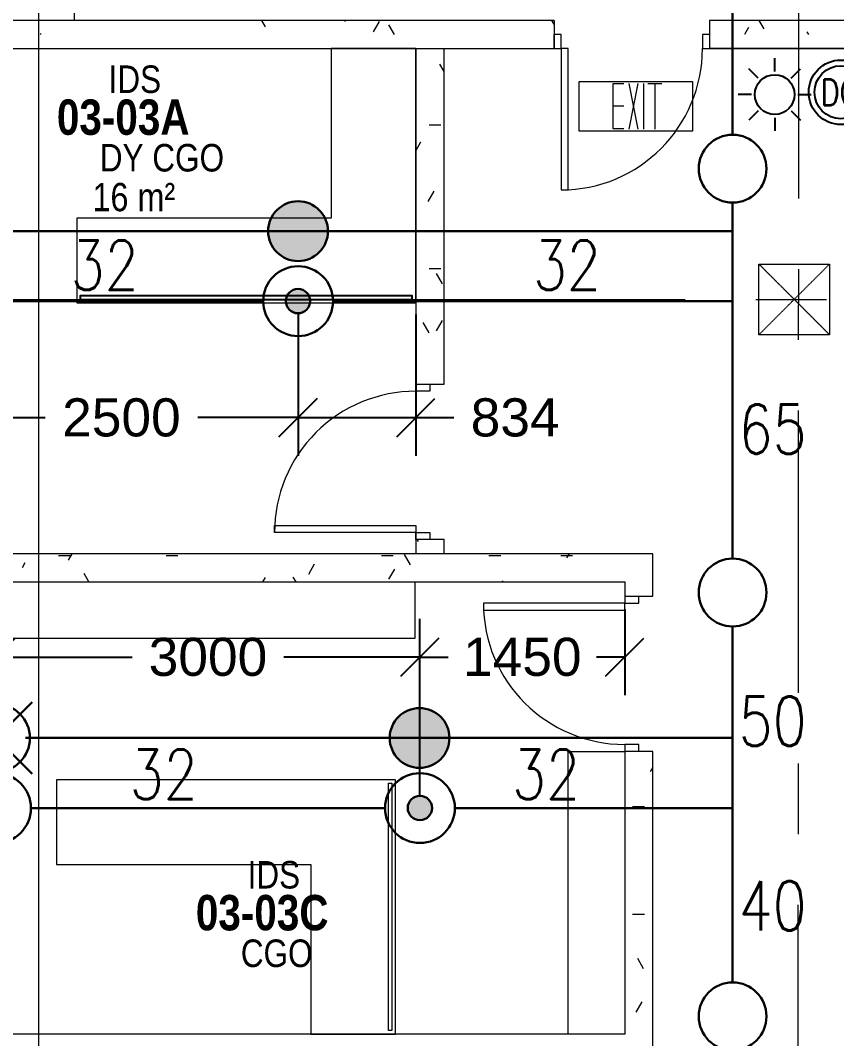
# Model space of a CAD drawing. Header units: millimetres. Extents: x -47219 to 440296, y -79832 to 7189.
# Drawn here: x -5845 to -68, y -37257 to -30050 of the extents above; entities that cross this region are included whole.
import ezdxf

# ---------------------------------------------------------------- set-up
doc = ezdxf.new("R2010")
doc.units = ezdxf.units.MM
doc.linetypes.add('BLK_2 - 3RD STOREY  LOWER ROOF PLAN-archi clean_25 SEPT 2024$0$IDA - Grid Line', pattern=[3500, 2000, -500, 500, -500])
doc.linetypes.add('IMPORT-HIDDEN2', pattern=[4.7625, 3.175, -1.5875])
doc.layers.get('Defpoints').update_dxf_attribs({"color": 8, "lineweight": 9})
for name, color, linetype in [('A-_ANOTTBLK_E-', 8, 'Continuous'), ('DIM', 8, 'Continuous'), ('M-_FIRESPRK_T-', 7, 'Continuous'), ('M-FIRE----_E-', 12, 'Continuous'), ('ROOMNAME', 7, 'Continuous')]:
    doc.layers.add(name, color=color, linetype=linetype)
for name, color, linetype, lineweight in [('BLK_2 - 3RD STOREY  LOWER ROOF PLAN-archi clean_25 SEPT 2024$0$1599_DB_A_BLK2_HQ_R21-3RD STOREY 230517$0$A-_DETA----_ED-1', 8, 'Continuous', 9), ('BLK_2 - 3RD STOREY  LOWER ROOF PLAN-archi clean_25 SEPT 2024$0$1599_DB_A_BLK2_HQ_R21-3RD STOREY 230517$0$A-_DOOR----_E', 8, 'Continuous', 9), ('BLK_2 - 3RD STOREY  LOWER ROOF PLAN-archi clean_25 SEPT 2024$0$1599_DB_A_BLK2_HQ_R21-3RD STOREY 230517$0$A-_WALL----_H-2', 8, 'Continuous', 9), ('BLK_2 - 3RD STOREY  LOWER ROOF PLAN-archi clean_25 SEPT 2024$0$1599_DB_A_BLK2_HQ_R21-3RD STOREY 230517$0$E-_LIGT----_E', 8, 'Continuous', 9), ('BLK_2 - 3RD STOREY  LOWER ROOF PLAN-archi clean_25 SEPT 2024$0$1599_DB_A_BLK2_HQ_R21-3RD STOREY 230517$0$S-_COLN----_E', 8, 'Continuous', 9), ('BLK_2 - 3RD STOREY  LOWER ROOF PLAN-archi clean_25 SEPT 2024$0$A-_ANOT----_D-1', 8, 'Continuous', 9), ('BLK_2 - 3RD STOREY  LOWER ROOF PLAN-archi clean_25 SEPT 2024$0$A-_WALL----_E', 8, 'Continuous', 9), ('BLK_2 - 3RD STOREY  LOWER ROOF PLAN-archi clean_25 SEPT 2024$0$S-_ANOTGRID_E-1', 8, 'BLK_2 - 3RD STOREY  LOWER ROOF PLAN-archi clean_25 SEPT 2024$0$IDA - Grid Line', 9), ('M-_SPRKPICO_E-', 1, 'Continuous', 30), ('M-_SPRKPIEX_E-', 1, 'Continuous', 30), ('NW_BEAM AND COLUMN', 134, 'Continuous', 5), ('S-_LINE----_N-', 140, 'Continuous', 18)]:
    doc.layers.add(name, color=color, linetype=linetype, lineweight=lineweight)
doc.styles.add('BLK_2 - 3RD STOREY  LOWER ROOF PLAN_12 JUNE 2024$0$Arial Narrow_2', font='ARIALN.TTF', dxfattribs={"height": 375})
doc.styles.add('BLK_2 - 3RD STOREY  LOWER ROOF PLAN_12 JUNE 2024$0$Arial Narrow_4', font='ARIALN.TTF', dxfattribs={"height": 2.135703})
doc.styles.add('BLK_2 - 3RD STOREY  LOWER ROOF PLAN_12 JUNE 2024$0$Arial Narrow_B_1', font='ARIALNB.TTF', dxfattribs={"height": 500})
doc.styles.add('Simplex', font='SIMPLEX.shx', dxfattribs={"width": 0.8, "height": 2.5})
doc.styles.get("Standard").update_dxf_attribs({"font": 'arial.ttf'})
doc.styles.add('TW_Romans', font='romans.shx', dxfattribs={"width": 0.8})
doc.dimstyles.new('DIM 150', dxfattribs={"dimscale": 1500, "dimtxt": 0.18, "dimasz": 0.18, "dimexe": 0.18, "dimexo": 0.0625, "dimgap": 0.09, "dimtad": 0, "dimtih": 1, "dimtoh": 1, "dimdec": 0, "dimzin": 0, "dimdsep": 46, "dimtxsty": 'Standard', "dimblk": 'OBLIQUE', "dimcen": 0.09, "dimadec": 0, "dimazin": 0, "dimtfac": 1, "dimtdec": 0, "dimtofl": 0, "dimtmove": 0, "dimatfit": 3, "dimfxl": 1, "dimtolj": 1, "dimtzin": 0, "dimarcsym": 0})
pattern_1 = [(0, (-131307.08, -42727.71), (1016, 254), [83.82, -678.18, 83.82, -678.18, -4064]), (0, (-131307.08, -42727.71), (1016, 254), [-1524, 83.82, -1440.18, 83.82, -678.18, -1778]), (0, (-131307.08, -42727.71), (1016, 254), [-3810, 83.82, -424.18, 83.82, -1186.18]), (120, (-130926.08, -42600.71), (-727.9705, 752.8818), [83.82, -678.18, 83.82, -678.18, -4064]), (120, (-130926.08, -42600.71), (-727.9705, 752.8818), [-1524, 83.82, -1440.18, 83.82, -678.18, -1778]), (120, (-130926.08, -42600.71), (-727.9705, 752.8818), [-3810, 83.82, -424.18, 83.82, -1186.18]), (240, (-130799.08, -42092.71), (-288.0295, -1006.8818), [83.82, -678.18, 83.82, -678.18, -4064]), (240, (-130799.08, -42092.71), (-288.0295, -1006.8818), [-1524, 83.82, -1440.18, 83.82, -678.18, -1778]), (240, (-130799.08, -42092.71), (-288.0295, -1006.8818), [-3810, 83.82, -424.18, 83.82, -1186.18])]

# ---------------------------------------------------------------- blocks, each defined once
blk = doc.blocks.new('3rd Structure')
at = {"layer": 'NW_BEAM AND COLUMN', "color": 8}
for p, q in [((-34150, 250), (-34150, -79450)), ((-29050, -35750), (-28550, -35750)), ((-29050, -36250), (-29050, -35750)), ((-28550, -35750), (-28550, -36250)), ((-28550, -36250), (-29050, -36250))]:
    blk.add_line(p, q, dxfattribs=at)
at = {"layer": 'NW_BEAM AND COLUMN', "color": 8, "linetype": 'IMPORT-HIDDEN2', "lineweight": 18}
for p, q in [((-28550, -35750), (-29050, -36250)), ((-29050, -35750), (-28550, -36250))]:
    blk.add_line(p, q, dxfattribs=at)
blk = doc.blocks.new('fire0101')
at = {"color": 0, "linetype": 'Continuous'}
blk.add_circle((0, 0), 100, dxfattribs=at)
blk = doc.blocks.new('*U13')
at = {"layer": 'M-FIRE----_E-'}
blk.add_line((-33.1, -33.1), (33.1, 33.1), dxfattribs=at)
blk = doc.blocks.new('*U12')
at = {"layer": 'M-FIRE----_E-', "color": 0, "linetype": 'ByBlock', "lineweight": -2, "transparency": 16777216}
for p, rotation in [((31604, 13668.6), 45), ((31455.1, 13606.9), 90), ((31393.4, 13458), 135), ((31814.6, 13458), 315.0000000000001), ((31455.1, 13309.1), 180), ((31752.9, 13309.1), 270), ((31604, 13247.4), 225.0000000000001)]:
    blk.add_blockref('*U13', p, dxfattribs=dict(at, rotation=rotation))
blk.add_blockref('*U13', (31752.9, 13606.9), dxfattribs=at)
blk = doc.blocks.new('Strobe Light')
at = {"layer": 'M-FIRE----_E-'}
blk.add_circle((0, 0), 140.4, dxfattribs=at)
blk.add_blockref('*U12', (-31604, -13458), dxfattribs=at)
blk = doc.blocks.new('Extinguisher')
at = {"layer": 'M-FIRE----_E-'}
for radius in [238, 195.4]:
    blk.add_circle((0, 0), radius, dxfattribs=at)
at = {"color": 7, "style": 'TW_Romans', "width": 0.8}
blk.add_text('DC', height=195, dxfattribs=at).set_placement((-151, -98.4))
blk = doc.blocks.new('fire0102')
h = blk.add_hatch(color=256)
h.dxf.hatch_style = 1
h.paths.add_polyline_path([(-105.8, 0, 1), (105.8, 0, 1)])
at = {"color": 0, "linetype": 'Continuous'}
blk.add_circle((0, 0), 105.8, dxfattribs=at)
blk = doc.blocks.new('_Oblique')
at = {"color": 0, "linetype": 'ByBlock', "lineweight": -2}
blk.add_line((-0.5, -0.5), (0.5, 0.5), dxfattribs=at)
blk = doc.blocks.new('*D107')
at = {"layer": 'Defpoints', "color": 0, "transparency": 16777216}
for p in [(-3017.4, -34556.4), (-6017.4, -35624.7), (-3017.4, -35624.7)]:
    blk.add_point(p, dxfattribs=at)
at = {"layer": 'DIM', "color": 0, "lineweight": -2, "transparency": 16777216}
for p, q in [((-6017.4, -35530.9), (-6017.4, -34286.4)), ((-3017.4, -35530.9), (-3017.4, -34286.4)), ((-6017.4, -34556.4), (-5055, -34556.4)), ((-3017.4, -34556.4), (-3979.8, -34556.4))]:
    blk.add_line(p, q, dxfattribs=at)
at = {"layer": 'DIM', "color": 0, "lineweight": -2, "transparency": 16777216, "xscale": 270, "yscale": 270, "zscale": 270, "rotation": 180}
blk.add_blockref('_Oblique', (-6017.4, -34556.4), dxfattribs=at)
at = {"layer": 'DIM', "color": 0, "lineweight": -2, "transparency": 16777216, "xscale": 270, "yscale": 270, "zscale": 270}
blk.add_blockref('_Oblique', (-3017.4, -34556.4), dxfattribs=at)
at = {"layer": 'DIM', "color": 0, "transparency": 16777216, "insert": (-4517.4, -34556.4), "char_height": 270, "attachment_point": 5}
blk.add_mtext('\\A1;3000', dxfattribs=at)
blk = doc.blocks.new('*D108')
at = {"layer": 'Defpoints', "color": 0, "transparency": 16777216}
for p in [(-1567.9, -34124.7), (-1567.9, -34556.4), (-3017.4, -35624.7)]:
    blk.add_point(p, dxfattribs=at)
at = {"layer": 'DIM', "color": 0, "lineweight": -2, "transparency": 16777216}
for p, q in [((-1567.9, -34218.4), (-1567.9, -34826.4)), ((-3017.4, -35530.9), (-3017.4, -34286.4)), ((-3017.4, -34556.4), (-2817.6, -34556.4)), ((-1567.9, -34556.4), (-1767.7, -34556.4))]:
    blk.add_line(p, q, dxfattribs=at)
at = {"layer": 'DIM', "color": 0, "lineweight": -2, "transparency": 16777216, "xscale": 270, "yscale": 270, "zscale": 270, "rotation": 180}
blk.add_blockref('_Oblique', (-3017.4, -34556.4), dxfattribs=at)
at = {"layer": 'DIM', "color": 0, "lineweight": -2, "transparency": 16777216, "xscale": 270, "yscale": 270, "zscale": 270}
blk.add_blockref('_Oblique', (-1567.9, -34556.4), dxfattribs=at)
at = {"layer": 'DIM', "color": 0, "transparency": 16777216, "insert": (-2292.6, -34556.4), "char_height": 270, "attachment_point": 5}
blk.add_mtext('\\A1;1450', dxfattribs=at)
blk = doc.blocks.new('*D111')
at = {"layer": 'Defpoints', "color": 0, "transparency": 16777216}
for p in [(-6380.1, -32037.2), (-3879.8, -32037.2), (-3879.8, -32861.7)]:
    blk.add_point(p, dxfattribs=at)
at = {"layer": 'DIM', "color": 0, "lineweight": -2, "transparency": 16777216}
for p, q in [((-6380.1, -32130.9), (-6380.1, -33131.7)), ((-3879.8, -32130.9), (-3879.8, -33131.7)), ((-6380.1, -32861.7), (-5670, -32861.7)), ((-3879.8, -32861.7), (-4590, -32861.7))]:
    blk.add_line(p, q, dxfattribs=at)
at = {"layer": 'DIM', "color": 0, "lineweight": -2, "transparency": 16777216, "xscale": 270, "yscale": 270, "zscale": 270, "rotation": 180}
blk.add_blockref('_Oblique', (-6380.1, -32861.7), dxfattribs=at)
at = {"layer": 'DIM', "color": 0, "lineweight": -2, "transparency": 16777216, "xscale": 270, "yscale": 270, "zscale": 270}
blk.add_blockref('_Oblique', (-3879.8, -32861.7), dxfattribs=at)
at = {"layer": 'DIM', "color": 0, "transparency": 16777216, "insert": (-5130, -32861.7), "char_height": 270, "attachment_point": 5}
blk.add_mtext('\\A1;2500', dxfattribs=at)
blk = doc.blocks.new('*D112')
at = {"layer": 'Defpoints', "color": 0, "transparency": 16777216}
for p in [(-3879.8, -32037.2), (-3046.3, -32037.2), (-3046.3, -32861.7)]:
    blk.add_point(p, dxfattribs=at)
at = {"layer": 'DIM', "color": 0, "lineweight": -2, "transparency": 16777216}
for p, q in [((-3879.8, -32130.9), (-3879.8, -33131.7)), ((-3046.3, -32130.9), (-3046.3, -33131.7)), ((-3879.8, -32861.7), (-3046.3, -32861.7)), ((-3046.3, -32861.7), (-2776.3, -32861.7))]:
    blk.add_line(p, q, dxfattribs=at)
at = {"layer": 'DIM', "color": 0, "lineweight": -2, "transparency": 16777216, "xscale": 270, "yscale": 270, "zscale": 270, "rotation": 180}
blk.add_blockref('_Oblique', (-3879.8, -32861.7), dxfattribs=at)
at = {"layer": 'DIM', "color": 0, "lineweight": -2, "transparency": 16777216, "xscale": 270, "yscale": 270, "zscale": 270}
blk.add_blockref('_Oblique', (-3046.3, -32861.7), dxfattribs=at)
at = {"layer": 'DIM', "color": 0, "transparency": 16777216, "insert": (-2343.4, -32861.7), "char_height": 270, "attachment_point": 5}
blk.add_mtext('\\A1;834', dxfattribs=at)
blk = doc.blocks.new('ROYAL')
at = {"ltscale": 0.1}
h = blk.add_hatch(color=1, dxfattribs=at)
h.dxf.hatch_style = 1
h.paths.add_polyline_path([(17, 0.1, 1), (-17.1, 0.1, 1)])
at = {"layer": 'M-_SPRKPIEX_E-', "ltscale": 0.1}
for centre, radius in [((0, 0), 48.8), ((-0.1, 0.1), 17)]:
    blk.add_circle(centre, radius, dxfattribs=at)
blk = doc.blocks.new('Under B spk')
for p, q in [((318.2, -318.2), (-318.2, 318.2)), ((318.2, 318.2), (-318.2, -318.2))]:
    blk.add_line(p, q)
blk.add_circle((0, 0), 300)
blk = doc.blocks.new('BLK_2 - 3RD STOREY  LOWER ROOF PLAN-archi clean_25 SEPT 2024$0$1599_DB_A_BLK2_HQ_R21-3RD STOREY 230517$0$IDA - F - Single - Swing - 1100L X 2200H - B2-TD01-3240950-LINKVIEW_BLK2_3RD STOREY')
at = {"layer": 'BLK_2 - 3RD STOREY  LOWER ROOF PLAN-archi clean_25 SEPT 2024$0$1599_DB_A_BLK2_HQ_R21-3RD STOREY 230517$0$A-_DOOR----_E'}
for p, q in [((500, 1050), (450, 1050)), ((450, 1050), (450, 50)), ((500, 50), (500, 1050)), ((-500, 50), (-550, 50)), ((-500, -50), (-500, 50)), ((450, 50), (500, 50)), ((550, 50), (500, 50)), ((500, 50), (500, -50)), ((-550, -50), (-500, -50)), ((500, -50), (550, -50))]:
    blk.add_line(p, q, dxfattribs=at)
blk.add_arc((500, 50), 1000, 90, 180, dxfattribs=at)
blk = doc.blocks.new('BLK_2 - 3RD STOREY  LOWER ROOF PLAN-archi clean_25 SEPT 2024$0$1599_DB_A_BLK2_HQ_R21-3RD STOREY 230517$0$IDA - F - Single - Swing - 1100L X 2200H - B2-TD01-3240952-LINKVIEW_BLK2_3RD STOREY')
at = {"layer": 'BLK_2 - 3RD STOREY  LOWER ROOF PLAN-archi clean_25 SEPT 2024$0$1599_DB_A_BLK2_HQ_R21-3RD STOREY 230517$0$A-_DOOR----_E'}
for p, q in [((-550, 50), (-500, 50)), ((-500, 50), (-500, -50)), ((500, 50), (550, 50)), ((500, -50), (500, 50)), ((-500, -50), (-550, -50)), ((450, -50), (500, -50)), ((450, -1050), (450, -50)), ((500, -50), (500, -1050)), ((550, -50), (500, -50)), ((500, -1050), (450, -1050))]:
    blk.add_line(p, q, dxfattribs=at)
blk.add_arc((500, -50), 1000, 180, 270, dxfattribs=at)
blk = doc.blocks.new('BLK_2 - 3RD STOREY  LOWER ROOF PLAN-archi clean_25 SEPT 2024$0$1599_DB_A_BLK2_HQ_R21-3RD STOREY 230517$0$IDA - Exit Sign - IDA - Exit Sign - One Side-2587573-LINKVIEW_BLK2_3RD STOREY')
at = {"layer": 'BLK_2 - 3RD STOREY  LOWER ROOF PLAN-archi clean_25 SEPT 2024$0$1599_DB_A_BLK2_HQ_R21-3RD STOREY 230517$0$A-_DETA----_ED-1'}
for p, q in [((-163.9, -115.1), (-163.9, -432.5)), ((-83.9, -115.1), (-163.9, -115.1)), ((-48.9, -112.8), (14, -437.8)), ((14, -112.8), (-48.9, -437.8)), ((55.1, -112.8), (55.1, -437.8)), ((185.1, -115.3), (85.1, -115.3)), ((135.1, -115.3), (135.1, -437.8)), ((-83.9, -275), (-163.9, -275)), ((-163.9, -432.5), (-83.9, -432.5))]:
    blk.add_line(p, q, dxfattribs=at)
at = {"layer": 'BLK_2 - 3RD STOREY  LOWER ROOF PLAN-archi clean_25 SEPT 2024$0$1599_DB_A_BLK2_HQ_R21-3RD STOREY 230517$0$E-_LIGT----_E'}
for p, q in [((-400, -450), (-400, -100)), ((-400, -100), (400, -100)), ((400, -100), (400, -450)), ((400, -450), (-400, -450))]:
    blk.add_line(p, q, dxfattribs=at)
blk = doc.blocks.new('BLK_2 - 3RD STOREY  LOWER ROOF PLAN-archi clean_25 SEPT 2024$0$sdfsdf')
at = {"layer": 'BLK_2 - 3RD STOREY  LOWER ROOF PLAN-archi clean_25 SEPT 2024$0$1599_DB_A_BLK2_HQ_R21-3RD STOREY 230517$0$S-_COLN----_E'}
h = blk.add_hatch(dxfattribs=at)
h.set_pattern_fill('FP_2', color=256, style=0, pattern_type=2)
h.set_pattern_definition(pattern_1)
h.paths.add_polyline_path([(-137768.1, -72877.4), (-136786.4, -72877.4), (-136786.4, -72777.4), (-139011.4, -72777.4), (-139011.4, -72877.4)], flags=0)
h = blk.add_hatch(dxfattribs=at)
h.set_pattern_fill('FP_2', color=256, style=0, pattern_type=2)
h.set_pattern_definition(pattern_1)
h.paths.add_polyline_path([(-133586.4, -72877.4), (-133386.4, -72877.4), (-133386.4, -72777.4), (-136786.4, -72777.4), (-136786.4, -72877.4), (-135964.1, -72877.4)], flags=0)
h = blk.add_hatch(dxfattribs=at)
h.set_pattern_fill('FP_2', color=256, style=0, pattern_type=2)
h.set_pattern_definition(pattern_1)
h.paths.add_polyline_path([(-132286.4, -72877.4), (-132086.4, -72877.4), (-132086.4, -72777.4), (-132286.4, -72777.4), (-132286.4, -72827.4)], flags=0)
h = blk.add_hatch(dxfattribs=at)
h.set_pattern_fill('FP_2', color=256, style=0, pattern_type=2)
h.set_pattern_definition(pattern_1)
h.paths.add_polyline_path([(-130986.4, -72877.4), (-130986.4, -72777.4), (-132086.4, -72777.4), (-132086.4, -72877.4)], flags=0)
h = blk.add_hatch(dxfattribs=at)
h.set_pattern_fill('FP_2', color=256, style=0, pattern_type=2)
h.set_pattern_definition([(0, (-131985.5, -42727.71), (1016, 254), [83.82, -678.18, 83.82, -678.18, -4064]), (0, (-131985.5, -42727.71), (1016, 254), [-1524, 83.82, -1440.18, 83.82, -678.18, -1778]), (0, (-131985.5, -42727.71), (1016, 254), [-3810, 83.82, -424.18, 83.82, -1186.18]), (120, (-131604.5, -42600.71), (-727.9705, 752.8818), [83.82, -678.18, 83.82, -678.18, -4064]), (120, (-131604.5, -42600.71), (-727.9705, 752.8818), [-1524, 83.82, -1440.18, 83.82, -678.18, -1778]), (120, (-131604.5, -42600.71), (-727.9705, 752.8818), [-3810, 83.82, -424.18, 83.82, -1186.18]), (240, (-131477.5, -42092.71), (-288.0295, -1006.8818), [83.82, -678.18, 83.82, -678.18, -4064]), (240, (-131477.5, -42092.71), (-288.0295, -1006.8818), [-1524, 83.82, -1440.18, 83.82, -678.18, -1778]), (240, (-131477.5, -42092.71), (-288.0295, -1006.8818), [-3810, 83.82, -424.18, 83.82, -1186.18])])
h.paths.add_polyline_path([(-134214.8, -75352.4), (-134164.8, -75352.4), (-134164.8, -72977.4), (-134364.8, -72977.4), (-134364.8, -75352.4)])
h = blk.add_hatch(dxfattribs=at)
h.set_pattern_fill('FP_2', color=256, style=0, pattern_type=2)
h.set_pattern_definition([(0, (-132035.5, -42727.71), (1016, 254), [83.82, -678.18, 83.82, -678.18, -4064]), (0, (-132035.5, -42727.71), (1016, 254), [-1524, 83.82, -1440.18, 83.82, -678.18, -1778]), (0, (-132035.5, -42727.71), (1016, 254), [-3810, 83.82, -424.18, 83.82, -1186.18]), (120, (-131654.5, -42600.71), (-727.9705, 752.8818), [83.82, -678.18, 83.82, -678.18, -4064]), (120, (-131654.5, -42600.71), (-727.9705, 752.8818), [-1524, 83.82, -1440.18, 83.82, -678.18, -1778]), (120, (-131654.5, -42600.71), (-727.9705, 752.8818), [-3810, 83.82, -424.18, 83.82, -1186.18]), (240, (-131527.5, -42092.71), (-288.0295, -1006.8818), [83.82, -678.18, 83.82, -678.18, -4064]), (240, (-131527.5, -42092.71), (-288.0295, -1006.8818), [-1524, 83.82, -1440.18, 83.82, -678.18, -1778]), (240, (-131527.5, -42092.71), (-288.0295, -1006.8818), [-3810, 83.82, -424.18, 83.82, -1186.18])])
h.paths.add_polyline_path([(-134214.8, -76552.4), (-134214.8, -76452.4), (-134414.8, -76452.4), (-134414.8, -76552.4), (-134264.8, -76552.4)])
h = blk.add_hatch(dxfattribs=at)
h.set_pattern_fill('FP_2', color=256, style=0, pattern_type=2)
h.set_pattern_definition(pattern_1)
h.paths.add_polyline_path([(-137768.1, -76652.4), (-136786.4, -76652.4), (-136786.4, -76552.4), (-139011.4, -76552.4), (-139011.4, -76652.4), (-138670.2, -76652.4)], flags=0)
h = blk.add_hatch(dxfattribs=at)
h.set_pattern_fill('FP_2', color=256, style=0, pattern_type=2)
h.set_pattern_definition(pattern_1)
h.paths.add_polyline_path([(-136786.4, -76752.4), (-132686.4, -76752.4), (-132686.4, -76552.4), (-136786.4, -76552.4)])
h = blk.add_hatch(dxfattribs=at)
h.set_pattern_fill('FP_2', color=256, style=0, pattern_type=2)
h.set_pattern_definition([(0, (-131307.08, -42727.71), (1016, 254), [83.82, -678.18, 83.82, -678.18, -4064]), (0, (-131307.08, -42727.71), (1016, 254), [-1524, 83.82, -1440.18, 83.82, -678.18, -1778]), (0, (-131307.08, -42727.71), (1016, 254), [-3810, 83.82, -424.18, 83.82, -1186.18]), (120, (-130926.08, -42600.71), (-727.9705, 752.8818), [83.82, -678.18, 83.82, -678.18, -4064]), (120, (-130926.08, -42600.71), (-727.9705, 752.8818), [-1524, 83.82, -1440.18, 83.82, -678.18, -1778]), (120, (-130926.08, -42600.71), (-727.9705, 752.8818), [-3810, 83.82, -424.18, 83.82, -1186.18]), (240, (-130799.08, -42092.71), (-288.0295, -1006.8818), [83.82, -678.18, 83.82, -678.18, -4064]), (240, (-130799.08, -42092.71), (-288.0295, -1006.8818), [-1524, 83.82, -1440.18, 83.82, -678.18, -1778]), (240, (-130799.08, -42092.71), (-288.0295, -1006.8818), [-3810, 83.82, -424.18, 83.82, -1186.18])])
h.paths.add_polyline_path([(-132686.4, -80152.4), (-132686.4, -77952.4), (-132886.4, -77952.4), (-132886.4, -80152.4)])
blk.add_lwpolyline([(-134558.9, -78177.4), (-134533.9, -78177.4), (-134533.9, -79927.4), (-134558.9, -79927.4)], close=True)
at = {"layer": 'A-_ANOTTBLK_E-'}
blk.add_lwpolyline([(-136739.8, -74752.4), (-134389.8, -74752.4), (-134389.8, -74727.4), (-136739.8, -74727.4)], close=True, dxfattribs=at)
at = {"layer": 'BLK_2 - 3RD STOREY  LOWER ROOF PLAN-archi clean_25 SEPT 2024$0$1599_DB_A_BLK2_HQ_R21-3RD STOREY 230517$0$S-_COLN----_E'}
for p, q in [((-133386.4, -72777.4), (-139011.4, -72777.4)), ((-126568.4, -72777.4), (-132286.4, -72777.4)), ((-133386.4, -72977.4), (-133386.4, -72877.4)), ((-132286.4, -72877.4), (-132286.4, -72977.4)), ((-139011.4, -72977.4), (-133386.4, -72977.4)), ((-134364.8, -72977.4), (-134364.8, -75352.4)), ((-134164.8, -75352.4), (-134164.8, -72977.4)), ((-134364.8, -75352.4), (-134164.8, -75352.4)), ((-134164.8, -76452.4), (-134364.8, -76452.4)), ((-134364.8, -76452.4), (-134364.8, -76552.4)), ((-134164.8, -76552.4), (-134164.8, -76452.4)), ((-132686.4, -76552.4), (-139011.4, -76552.4)), ((-132686.4, -76852.4), (-132686.4, -76552.4)), ((-139011.4, -76752.4), (-132886.4, -76752.4)), ((-132886.4, -76752.4), (-132886.4, -76852.4)), ((-132886.4, -76852.4), (-132686.4, -76852.4)), ((-132886.4, -77902.4), (-132886.4, -79952.4)), ((-132686.4, -77952.4), (-132886.4, -77952.4)), ((-132686.4, -80152.4), (-132686.4, -77952.4)), ((-132886.4, -79952.4), (-139011.4, -79952.4))]:
    blk.add_line(p, q, dxfattribs=at)
for points in [[(-133386.4, -72777.4), (-133386.4, -72977.4)], [(-132286.4, -72777.4), (-132286.4, -72977.4)], [(-139011.4, -74352.4), (-139011.4, -72977.4), (-134364.8, -72977.4), (-134364.8, -75402.4)], [(-132286.4, -72977.4), (-131136.4, -72977.4), (-132286.4, -72977.4), (-131136.4, -72977.4), (-132286.4, -72977.4), (-131136.4, -72977.4)], [(-134364.8, -76352.4), (-134364.8, -76552.4), (-139011.4, -76552.4), (-139011.4, -75152.4)]]:
    blk.add_lwpolyline(points, dxfattribs=at)
for points in [[(-136764.8, -74177.4), (-136764.8, -74777.4), (-134364.8, -74777.4), (-134364.8, -72977.4), (-134964.8, -72977.4), (-134964.8, -74177.4), (-136764.8, -74177.4), (-136764.8, -74777.4), (-134364.8, -74777.4), (-134364.8, -72977.4), (-134964.8, -72977.4), (-134964.8, -74177.4), (-136764.8, -74177.4), (-136764.8, -74777.4), (-134364.8, -74777.4), (-134364.8, -72977.4), (-134964.8, -72977.4), (-134964.8, -74177.4)], [(-134371.4, -76752.4), (-134371.4, -77152.4), (-137871.4, -77152.4), (-137871.4, -76752.4), (-135971.4, -76752.4), (-135971.4, -76752.4), (-134371.4, -76752.4), (-134371.4, -77152.4), (-137871.4, -77152.4), (-137871.4, -76752.4), (-135971.4, -76752.4), (-135971.4, -76752.4), (-134371.4, -76752.4), (-134371.4, -77152.4), (-137871.4, -77152.4), (-137871.4, -76752.4), (-135971.4, -76752.4), (-135971.4, -76752.4)], [(-133286.4, -77952.4), (-132886.4, -77952.4), (-132886.4, -79952.4), (-133286.4, -79952.4), (-133286.4, -79552.4), (-133286.4, -79552.4), (-133286.4, -77952.4), (-132886.4, -77952.4), (-132886.4, -79952.4), (-133286.4, -79952.4), (-133286.4, -79552.4), (-133286.4, -79552.4), (-133286.4, -77952.4), (-132886.4, -77952.4), (-132886.4, -79952.4), (-133286.4, -79952.4), (-133286.4, -79552.4), (-133286.4, -79552.4)], [(-135108.9, -79952.4), (-134508.9, -79952.4), (-134508.9, -78152.4), (-136908.9, -78152.4), (-136908.9, -78752.4), (-135108.9, -78752.4), (-135108.9, -79952.4), (-134508.9, -79952.4), (-134508.9, -78152.4), (-136908.9, -78152.4), (-136908.9, -78752.4), (-135108.9, -78752.4), (-135108.9, -79952.4), (-134508.9, -79952.4), (-134508.9, -78152.4), (-136908.9, -78152.4), (-136908.9, -78752.4), (-135108.9, -78752.4)]]:
    blk.add_lwpolyline(points, close=True, dxfattribs=at)
at = {"layer": 'BLK_2 - 3RD STOREY  LOWER ROOF PLAN-archi clean_25 SEPT 2024$0$A-_ANOT----_D-1'}
blk.add_line((-134415.9, -72945.7), (-134415.9, -72945.7), dxfattribs=at)
blk.add_line((-134415.9, -72945.7), (-134415.9, -72945.7), dxfattribs=at)
at = {"layer": 'BLK_2 - 3RD STOREY  LOWER ROOF PLAN-archi clean_25 SEPT 2024$0$1599_DB_A_BLK2_HQ_R21-3RD STOREY 230517$0$S-_COLN----_E'}
for name, p, rotation in [('BLK_2 - 3RD STOREY  LOWER ROOF PLAN-archi clean_25 SEPT 2024$0$1599_DB_A_BLK2_HQ_R21-3RD STOREY 230517$0$IDA - F - Single - Swing - 1100L X 2200H - B2-TD01-3240950-LINKVIEW_BLK2_3RD STOREY', (-132836.4, -72927.4), 180), ('BLK_2 - 3RD STOREY  LOWER ROOF PLAN-archi clean_25 SEPT 2024$0$1599_DB_A_BLK2_HQ_R21-3RD STOREY 230517$0$IDA - F - Single - Swing - 1100L X 2200H - B2-TD01-3240952-LINKVIEW_BLK2_3RD STOREY', (-134314.8, -75902.4), 270), ('BLK_2 - 3RD STOREY  LOWER ROOF PLAN-archi clean_25 SEPT 2024$0$1599_DB_A_BLK2_HQ_R21-3RD STOREY 230517$0$IDA - F - Single - Swing - 1100L X 2200H - B2-TD01-3240950-LINKVIEW_BLK2_3RD STOREY', (-132836.4, -77402.4), 90)]:
    blk.add_blockref(name, p, dxfattribs=dict(at, rotation=rotation))
blk.add_blockref('BLK_2 - 3RD STOREY  LOWER ROOF PLAN-archi clean_25 SEPT 2024$0$1599_DB_A_BLK2_HQ_R21-3RD STOREY 230517$0$IDA - Exit Sign - IDA - Exit Sign - One Side-2587573-LINKVIEW_BLK2_3RD STOREY', (-132807.6, -73110.7), dxfattribs=at)
blk = doc.blocks.new('BLK_2 - 3RD STOREY  LOWER ROOF PLAN-archi clean_25 SEPT 2024')
at = {"layer": 'BLK_2 - 3RD STOREY  LOWER ROOF PLAN-archi clean_25 SEPT 2024$0$1599_DB_A_BLK2_HQ_R21-3RD STOREY 230517$0$A-_WALL----_H-2'}
h = blk.add_hatch(dxfattribs=at)
h.set_pattern_fill('FP_2', color=256, style=0, pattern_type=2)
h.set_pattern_definition([(0, (-131307.08, -42727.71), (1016, 254), [83.82, -678.18, 83.82, -678.18, -4064]), (0, (-131307.08, -42727.71), (1016, 254), [-1524, 83.82, -1440.18, 83.82, -678.18, -1778]), (0, (-131307.08, -42727.71), (1016, 254), [-3810, 83.82, -424.18, 83.82, -1186.18]), (120, (-130926.08, -42600.71), (-727.9705, 752.8818), [83.82, -678.18, 83.82, -678.18, -4064]), (120, (-130926.08, -42600.71), (-727.9705, 752.8818), [-1524, 83.82, -1440.18, 83.82, -678.18, -1778]), (120, (-130926.08, -42600.71), (-727.9705, 752.8818), [-3810, 83.82, -424.18, 83.82, -1186.18]), (240, (-130799.08, -42092.71), (-288.0295, -1006.8818), [83.82, -678.18, 83.82, -678.18, -4064]), (240, (-130799.08, -42092.71), (-288.0295, -1006.8818), [-1524, 83.82, -1440.18, 83.82, -678.18, -1778]), (240, (-130799.08, -42092.71), (-288.0295, -1006.8818), [-3810, 83.82, -424.18, 83.82, -1186.18])])
h.paths.add_polyline_path([(-132786.4, -76752.4), (-132686.4, -76752.4), (-132686.4, -76552.4), (-132786.4, -76552.4), (-132786.4, -76652.4)], flags=0)
at = {"layer": 'BLK_2 - 3RD STOREY  LOWER ROOF PLAN-archi clean_25 SEPT 2024$0$A-_WALL----_E'}
blk.add_line((-136784, -72563.5), (-136784, -72777.4), dxfattribs=at)
at = {"layer": 'BLK_2 - 3RD STOREY  LOWER ROOF PLAN-archi clean_25 SEPT 2024$0$S-_ANOTGRID_E-1'}
for p, q in [((-131634.4, -37038.2), (-131686.4, -122559.3)), ((-141458.5, -74752.4), (-96554.5, -74752.4))]:
    blk.add_line(p, q, dxfattribs=at)
at = {"layer": 'BLK_2 - 3RD STOREY  LOWER ROOF PLAN-archi clean_25 SEPT 2024$0$A-_WALL----_E'}
blk.add_blockref('BLK_2 - 3RD STOREY  LOWER ROOF PLAN-archi clean_25 SEPT 2024$0$sdfsdf', (0, 0), dxfattribs=at)

msp = doc.modelspace()

# ---------------------------------------------------------------- linework, layer by layer
at = {"layer": 'M-_SPRKPIEX_E-'}
for p, q in [((-804.3, -30859.5), (-804.3, -29299.7)), ((-804.3, -33859.5), (-804.3, -31339.5)), ((-6140.1, -31541.6), (-804.3, -31541.6)), ((-4126.7, -32037.2), (-6132.5, -32037.2)), ((-3632.2, -32037.2), (-804.3, -32037.2)), ((-804.3, -36859.5), (-804.3, -34339.5)), ((-5808.2, -35129.1), (-804.3, -35129.1)), ((-5777.4, -35129.1), (-804.3, -35129.1)), ((-5770.3, -35624.7), (-3264.3, -35624.7)), ((-2769.8, -35624.7), (-804.3, -35624.7))]:
    msp.add_line(p, q, dxfattribs=at)

# ---------------------------------------------------------------- block references
at = {"layer": 'M-_SPRKPICO_E-', "xscale": 2, "yscale": 2, "zscale": 2, "rotation": 270}
for p in [(-3879.8, -31541.6), (-3019.8, -35129.1)]:
    msp.add_blockref('fire0102', p, dxfattribs=at)
at = {"layer": 'M-_SPRKPIEX_E-'}
msp.add_blockref('BLK_2 - 3RD STOREY  LOWER ROOF PLAN-archi clean_25 SEPT 2024', (131318.5, 42727.7), dxfattribs=at)
at = {"layer": 'M-_SPRKPIEX_E-', "xscale": 2.4, "yscale": 2.4, "zscale": 2.4, "rotation": 258.865011862231}
for p in [(-804.3, -31099.5), (-804.3, -34099.5), (-804.3, -37099.5)]:
    msp.add_blockref('fire0101', p, dxfattribs=at)
at = {"layer": 'M-_SPRKPIEX_E-'}
for name, p, xscale, yscale, zscale in [('ROYAL', (-3879.5, -32037.2), 5.0625, 5.0625, 5.0625), ('Under B spk', (-6017.4, -35129.1), 0.8, 0.8, 0.8), ('ROYAL', (-6017.5, -35625.7), 5.0625, 5.0625, 5.0625), ('ROYAL', (-3017, -35625.2), 5.0625, 5.0625, 5.0625)]:
    msp.add_blockref(name, p, dxfattribs=dict(at, xscale=xscale, yscale=yscale, zscale=zscale))
at = {"layer": 'M-FIRE----_E-'}
msp.add_blockref('Strobe Light', (-506.3, -30575.1), dxfattribs=at)
at = {"layer": 'M-FIRE----_E-', "xscale": 0.9600000000000002, "yscale": 0.9600000000000002, "zscale": 0.9600000000000002}
msp.add_blockref('Extinguisher', (-37.1, -30558.7), dxfattribs=at)
at = {"layer": 'S-_LINE----_N-'}
msp.add_blockref('3rd Structure', (28432.1, 3975.3), dxfattribs=at)

# ---------------------------------------------------------------- texts
at = {"layer": 'M-_FIRESPRK_T-', "style": 'Simplex', "width": 0.8}
for s, p in [('32', (-5489, -31957.1)), ('32', (-2217.2, -31957.1)), ('65', (-761.2, -33117.7)), ('50', (-761.2, -35185.3)), ('32', (-5070.8, -35561.3)), ('32', (-2364.8, -35561.3)), ('40', (-761.2, -36492.6))]:
    msp.add_text(s, height=350, dxfattribs=at).set_placement(p)
at = {"layer": 'ROOMNAME', "attachment_point": 1}
for s, insert, char_height, width, style in [('IDS', (-5220.9, -30368.9), 194.68, 551.469, 'BLK_2 - 3RD STOREY  LOWER ROOF PLAN_12 JUNE 2024$0$Arial Narrow_2'), ('03-03A', (-5586.8, -30609.5), 250, 3568.943, 'BLK_2 - 3RD STOREY  LOWER ROOF PLAN_12 JUNE 2024$0$Arial Narrow_B_1'), ('DY CGO', (-5283.1, -30924.6), 194.68, 925.657, 'BLK_2 - 3RD STOREY  LOWER ROOF PLAN_12 JUNE 2024$0$Arial Narrow_2'), ('16 m²', (-5335, -31200.3), 200, 1663.502, 'BLK_2 - 3RD STOREY  LOWER ROOF PLAN_12 JUNE 2024$0$Arial Narrow_4'), ('IDS', (-4237, -35999.8), 194.68, 551.469, 'BLK_2 - 3RD STOREY  LOWER ROOF PLAN_12 JUNE 2024$0$Arial Narrow_2'), ('03-03C', (-4603.2, -36240.4), 250, 3568.943, 'BLK_2 - 3RD STOREY  LOWER ROOF PLAN_12 JUNE 2024$0$Arial Narrow_B_1'), ('CGO', (-4285, -36555.5), 194.68, 572.279, 'BLK_2 - 3RD STOREY  LOWER ROOF PLAN_12 JUNE 2024$0$Arial Narrow_2')]:
    msp.add_mtext(s, dxfattribs=dict(at, insert=insert, char_height=char_height, width=width, style=style))

# ---------------------------------------------------------------- dimensions: what is measured, and where the dimension line sits
at = {"layer": 'DIM'}
for base, p1, p2, picture, middle in [((-3879.8, -32861.7), (-6380.1, -32037.2), (-3879.8, -32037.2), '*D111', (-5130, -32861.7)), ((-3046.3047, -32861.6569), (-3879.8214, -32037.1585), (-3046.3047, -32037.1585), '*D112', (-2343.4022, -32861.6569)), ((-3017.4, -34556.4), (-6017.4, -35624.7), (-3017.4, -35624.7), '*D107', (-4517.4, -34556.4))]:
    dim = msp.add_linear_dim(base=base, p1=p1, p2=p2, dimstyle='DIM 150', dxfattribs=at)
    dim.commit()
    dim.dimension.update_dxf_attribs({"geometry": picture, "text_midpoint": middle})
dim = msp.add_linear_dim(base=(-1567.8916571, -34556.3783331), p1=(-3017.3916571, -35624.6584777), p2=(-1567.8916571, -34124.6584777), dimstyle='DIM 150', override={"dimtmove": 1}, dxfattribs=at)
dim.commit()
dim.dimension.update_dxf_attribs({"geometry": '*D108', "text_midpoint": (-2292.6416571, -34556.3783331)})

doc.saveas('drawing.dxf')
